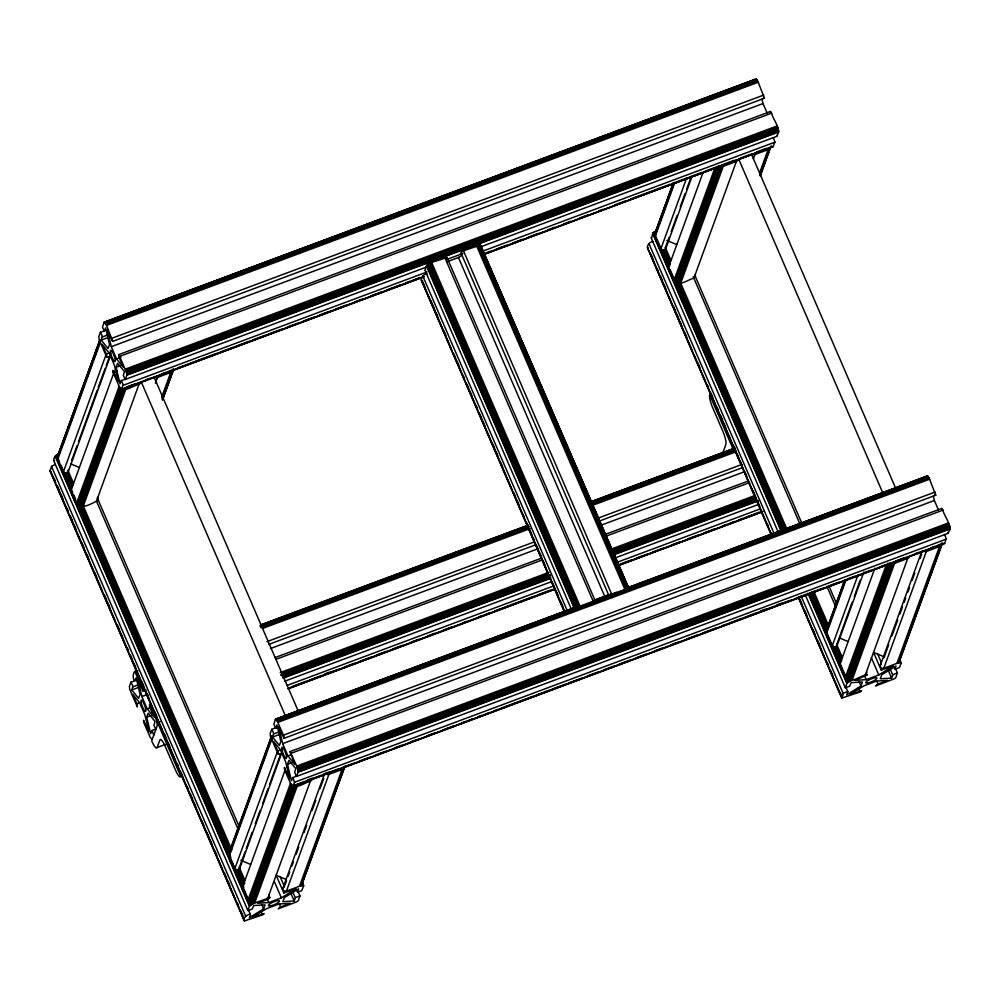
<?xml version="1.0" encoding="UTF-8"?>
<svg xmlns="http://www.w3.org/2000/svg" width="1000" height="1000" viewBox="0 0 1000 1000"><rect width="100%" height="100%" fill="white"/><g stroke="black" fill="none" stroke-linecap="round" stroke-linejoin="round"><path stroke-width="1.5" d="M67.987 470.5A2.575 2.45 20 0 1 66.625 473.688A2.575 2.45 20 0 1 63.263 472.262C62.713 466.812 53.425 458.913 59.312 453.7M239.525 868.088A2.575 2.45 20 0 1 234.625 869.225C234.075 863.787 224.788 855.875 230.675 850.662M674.8 182.575L655.15 236.575L654.912 233.412L656.725 230.825L652.913 233.025L651.587 237.938M846.162 579.538L826.513 633.538L826.15 631L827.588 628.2M112.675 341.362L106.538 325.387L104.213 322.05L102.475 327.15L104.362 331.188L105.6 327.95L109.5 344.487L108.038 348.5L101.175 340.112L102.312 336.3L100.425 332.275L98.8 336.575L99.138 339.562L106.762 357.113L106.562 354.613L102.188 344.438L109.05 352.825L114.35 365.1L118.25 381.637L112.963 370.425L113.125 372.337L119.637 387.537L121.438 389.738L123.175 384.625L121.287 380.6L120.05 383.837L116.15 367.287L117.613 363.275L124.475 371.675L123.325 375.475L125.213 379.513L126.85 375.213L126.65 372.8L118.875 354.675L119.075 357.175L123.45 367.35L116.587 358.963L111.287 346.688L107.387 330.15L112.675 341.362L764.4 98.225L758.25 82.25L755.713 79.15M138.05 670.913C130.3 668.413 133.675 687.075 136.188 677.8L140.087 694.338L138.625 698.35L131.762 689.963L132.9 686.162L131.012 682.125L129.388 686.425L129.725 689.425L137.35 706.963L137.15 704.463L132.775 694.287L139.637 702.675L144.938 714.95L148.837 731.488L143.55 720.275L143.925 722.825L150.225 737.387L152.238 739.35M153.75 735.163L152.037 730.487L150.638 733.688L146.738 717.15L148.2 713.138L155.062 721.525L153.912 725.325L155.912 729.25M157.438 725.062L156.488 720.2L149.462 704.525L149.662 707.025L154.037 717.2L147.175 708.812L141.875 696.538L137.975 680L142.887 690.95L146.188 690.125M947.663 532.725C954.587 528.65 943.462 515.2 942.962 510.125L941.787 508.45L290.075 751.587L294.812 764.312L287.95 755.925L282.65 743.65L278.75 727.113L284.037 738.325L283.888 736.413L277.362 721.213L275.562 719.013L273.837 724.125L275.712 728.162L276.962 724.912L280.863 741.462L279.4 745.475L272.538 737.075L273.675 733.275L271.788 729.237L270.163 733.538L270.5 736.538L278.125 754.075L277.925 751.575L273.55 741.4L280.413 749.788L285.712 762.062L289.613 778.612L284.325 767.387L284.688 769.938L291 784.513L293 786.462M276.975 877.188L283.775 892.95L295.65 889L281.375 897.837L268.788 902.537L257.475 903.238L267.9 899.325L269.738 897.688L254.688 902.975L250.763 902.875L294.525 782.275L292.812 777.613L291.4 780.8L287.512 764.262L288.962 760.25L295.837 768.637L294.662 772.038L296.413 776.438L298.212 772.175L297.262 767.312L290.075 751.587M483.825 254.537L773.15 146.6L774.925 141.9L773.388 137.713M776.562 136.113C782.562 129.938 772.75 119.575 771.6 113.15L770.438 111.487L118.713 354.625M292.65 786.688L944.513 543.562L946.287 538.875L944.525 534.475M271.363 736.475L271.6 739.65L229.1 856.413M771.062 146.425L768.088 149.625L754.95 154.537A2.575 2.45 20 0 1 751.925 153.675M283.775 892.95L285.775 891.4L299.538 886.237L303.7 885.65L301.737 890.662L297.475 892.1L298.612 888.812L284.337 897.663L282.875 901.675L294.188 900.975L295.475 897.625L299.862 895.825L298.525 900.275L296.75 901.85L278.2 908.838L280.025 907.2L290.45 903.288L279.15 903.975L266.55 908.675L252.275 917.525L264.15 913.575L262.75 914.837L244.363 920.975L50.025 470.975L51.675 466.225L55.3 464.475M54.625 460.75C51.625 459.925 56.588 453.775 59.237 453.587M57.5 456.287L99.688 340.375M57.375 456.912L99.875 340.15M57.337 457.55L99.838 340.788L100.237 342.688L57.737 459.45M57.387 458.2L99.887 341.425M63.038 443.475L66.75 433.263M71 421.587L74.725 411.362M78.975 399.688L83.75 386.55M86.938 377.8L91.725 364.663M94.913 355.9L99.7 342.762M63.263 472.262L105.763 355.487A2.575 2.45 20 0 0 110.5 355.613L68 472.388M71.712 460.275L77.025 445.688M78.612 441.3L97.212 390.225M98.275 387.3L105.175 368.325M106.237 365.4L109.963 355.188M140.512 381.788A2.575 2.45 20 0 1 138.963 384.338L96.463 501.112C80.662 510.075 75.512 508.075 71.075 490.363L113.575 373.587A2.575 2.45 20 0 1 113.575 371.712M76.612 503.175L119.113 386.4C123.438 394.137 133.562 385.125 138.963 384.338M77.287 504.3L119.787 387.537M77.725 504.8L120.225 388.025M78.238 505.238L120.738 388.462M78.8 505.613L121.3 388.837M79.4 505.913L121.9 389.137M80.037 506.138L122.537 389.363M80.688 506.275L123.188 389.513M81.363 506.337L123.863 389.562M82.025 506.312L124.537 389.538M83.325 506.012L125.825 389.237M155.412 383.25L157.537 377.413L170.688 372.512L173.65 369.312L162.5 399.963M161.65 397.325L170.688 372.512M162.275 398.162L171.838 371.9M162.25 399.212L173.238 368.85M162.688 398.738L173.287 369.5L168.9 371.225M162.525 399.675L173.25 370.138M157.15 747.537L159.9 739.975A11.113 2.3 69.5 0 1 165.362 746.65L175.362 769.8A11.113 2.3 69.5 0 0 180.825 776.488L157.975 723.562L151.688 740.863A11.113 2.3 69.5 0 0 157.15 747.537L165.725 744.338M422.688 280.712C418.512 280.7 423.988 273.1 427.025 273.988M425.45 270.375C424.525 261.35 439.787 261.337 444.888 257.75L446.975 257.45L594.862 600.062M228.863 853.25L271.575 735.875M228.7 854.525L271.712 736.237M230.175 851.075L271.613 737.225M228.75 855.163L271.25 738.4M234.925 838.988L239.713 825.85M241.838 820.013L244.488 812.712M246.088 808.337L248.738 801.038M249.8 798.112L251.4 793.737M254.05 786.438L256.712 779.137M262.025 764.55L265.738 754.325M269.988 742.65L271.588 738.275M234.625 869.225L277.125 752.463A2.575 2.45 20 0 0 281.863 752.575L239.363 869.35M239.35 867.463L245.2 851.413M246.262 848.487L252.1 832.438M255.287 823.675L260.075 810.537M262.725 803.238L268.038 788.65M269.637 784.262L280.788 753.612M250.763 902.875L247.975 900.138L242.438 887.325L284.938 770.562A2.575 2.45 20 0 1 284.925 768.675M247.975 900.138L290.475 783.363C294.8 791.1 304.925 782.087 310.325 781.312A2.575 2.45 20 0 0 311.875 778.75M248.65 901.263L291.15 784.5M249.088 901.762L291.588 785M249.6 902.2L292.1 785.438M250.162 902.575L292.663 785.812M53.675 460.538L247.9 910.6L252.162 909.163L253.75 905.55L265.05 904.85L263.6 908.863L249.325 917.712C254.088 910.362 241.213 917.025 244.363 920.975M247.887 910.438L249.713 905.8L254.688 902.975L297.188 786.213M251.4 903.1L293.9 786.325M252.05 903.238L294.55 786.475M252.725 903.3L295.225 786.538M253.388 903.275L295.887 786.513M310.325 781.312L267.825 898.075A2.575 2.45 20 0 0 269.375 895.512M283.038 887.837L324.475 773.988M284.938 885.088L286.537 880.7M288.125 876.325L289.725 871.95M291.85 866.112L293.438 861.725M296.1 854.425L298.75 847.138M304.062 832.537L306.725 825.238M312.038 810.638L315.75 800.425M320 788.75L323.725 778.525M342.038 769.475L299.538 886.237L302.013 884.212L345.012 766.275L342.038 769.475L328.9 774.375L286.4 891.15A2.575 2.45 20 0 1 283.038 889.725A2.575 2.45 20 0 1 284.413 886.538M300.7 885.625L343.2 768.863M301.2 885.212L344.075 767.275M301.637 884.75L344.125 767.925M648.4 248.312C645.138 247.1 650.387 240.675 653.475 241.562M654.912 233.412L673.188 183.175M654.788 234.037L673.375 182.95M654.75 234.675L673.337 183.588M654.788 235.325L673.913 182.775M658.85 224.988L665.763 206.012M666.825 203.088L668.413 198.713M671.075 191.412L673.725 184.112M686.712 177.862L660.675 249.387A2.575 2.45 20 0 0 665.575 248.25M665.4 247.625L669.112 237.4M671.237 231.562L677.087 215.512M680.275 206.75L685.05 193.612M686.65 189.237L690.9 177.562M665.413 249.513L691.975 176.525M703.025 172.613L668.487 267.488A2.575 2.45 20 0 1 669.275 264.613M714.925 167.9L674.013 280.3C678.35 288.025 688.462 279.025 693.875 278.238A2.575 2.45 20 0 0 695.425 275.675M674.688 281.425L716.137 167.575M675.138 281.925L717.113 166.612M675.65 282.362L717.613 167.05M676.2 282.738L718.7 165.963M676.812 283.038L719.312 166.262L723.238 166.363L736.375 161.462A2.575 2.45 20 0 0 737.925 159.55M677.438 283.263L719.95 166.488M678.1 283.4L720.6 166.625M678.775 283.463L721.275 166.688M679.438 283.438L721.938 166.663M680.725 283.137L723.238 166.363M693.875 278.238L736.375 161.462M753.35 158.912L754.95 154.537M759.587 172.987L768.088 149.625M759.688 175.287L769.25 149.012M760.188 174.875L770.125 147.438M760.088 175.863L770.163 148.075M760.438 175.625L771.188 145.8M826.15 631L844.737 579.913M826.1 631.65L844.675 580.5M826.15 632.288L844.75 581.2M828.088 627.788L830.75 620.487M835 608.812L838.713 598.6M841.9 589.837L844.562 582.537M858.062 574.825L832.038 646.35A2.575 2.45 20 0 0 835.387 647.775A2.575 2.45 20 0 0 836.762 644.587L852.163 602.263M854.287 596.425L860.138 580.363M836.775 646.475L863.863 572.038M874.912 568.112L839.85 664.45A2.575 2.45 20 0 1 841.213 661.263M886.287 564.875L845.375 677.262C849.712 685 859.825 675.987 865.238 675.2L867.312 674.9L854.887 680.362L866.188 679.663L878.787 674.963L893.062 666.112L881.188 670.062L873.763 652.875M846.05 678.388L888.025 563.088M846.5 678.888L888.475 563.575M847 679.325L888.975 564.012M847.562 679.7L890.062 562.925M805.088 594.425L845.3 687.725L849.562 686.287L851.162 682.675L862.463 681.975L861 685.987L846.725 694.837L847.862 691.55L843.6 692.975L841.762 698.1L860.163 691.963L861.562 690.7L849.688 694.65L863.962 685.8L876.55 681.1L887.862 680.413L877.438 684.312L875.6 685.95L894.613 678.675L895.925 677.4L897.275 672.95L892.875 674.75L891.587 678.1L880.288 678.787L881.75 674.775L896.012 665.938L895.062 669.312L899.45 667.525L901.125 663.112L899.25 658.475M845.3 687.55L847.125 682.925L852.087 680.1L894.587 563.337L907.738 558.425A2.575 2.45 20 0 0 909.287 556.512M848.162 680L890.675 563.225L894.587 563.337M848.8 680.225L891.3 563.45M849.463 680.362L891.963 563.6M850.138 680.425L892.638 563.663M850.8 680.4L893.3 563.638M907.738 558.425L865.238 675.2A2.575 2.45 20 0 0 866.6 672.013M880.438 664.963L921.875 551.112M883.95 657.825L888.725 644.688M891.912 635.938L897.763 619.875M899.887 614.038L902.537 606.737M904.137 602.362L905.725 597.987M907.85 592.137L909.45 587.762M912.1 580.462L914.762 573.162M920.075 558.575L921.663 554.188M881.237 663.975A2.575 2.45 20 0 0 883.812 668.275L896.95 663.363L899.412 661.338L942.425 543.4L939.45 546.6L926.312 551.5L883.812 668.275L881.188 670.062M939.45 546.6L896.95 663.363L901.112 662.775M898.112 662.75L940.612 545.988M900.575 656.787L903.225 649.488M904.287 646.575L911.2 627.6M912.262 624.675L942.013 542.938M898.612 662.337L941.112 545.575M899.05 661.862L942.062 543.587M302.013 884.212L302.638 881.125M899.412 661.338L900.037 658.25M130.912 682.237L133.825 681.15M143.262 691.213L142.65 688.037L134.95 671.912M770.438 111.487L770.325 112.287M927.075 476.112L929.613 479.212L935.763 495.188L284.037 738.325M941.787 508.45L941.688 509.25M609.5 596.263L628.663 589.15L480.15 245.113L462.85 251.075L460.838 252.613L608.737 595.225M446.1 258.412L446.975 257.45M594.612 602.45L595.487 601.487L576.763 608.375L428.25 264.337M447.25 261.688L458.45 257.512L462.337 255.1M104 322.287L756.075 78.925M104.537 322.15L756.263 79.013M104.738 322.325L756.462 79.175M104.963 322.562L756.688 79.425M105.213 322.887L756.925 79.75M105.463 323.288L757.188 80.15M105.725 323.738L757.45 80.6M106 324.237L757.725 81.1M106.538 325.387L758.25 82.25M100.325 332.388L104.7 330.75M102.312 336.987L108.15 334.812M101.175 340.112L108.475 337.388M112.062 338.188L763.787 95.05M111.287 346.688L763.012 103.55L761.95 99.038M106.312 353.988L109.237 352.9M119.875 356.287L771.6 113.15M116.587 358.963L120.975 357.325M116.15 367.287L120.525 365.662M114.125 372.088L117.05 371M125.4 369.1L777.125 125.962M125.9 370.35L777.625 127.212M126.125 370.975L777.85 127.837M126.325 371.613L778.05 128.463M126.5 372.212L778.225 129.075M126.65 372.8L778.375 129.662M126.762 373.35L778.487 130.2M126.85 373.837L778.575 130.7M126.9 374.288L778.625 131.15M126.925 374.663L778.637 131.525M126.85 375.213L778.562 132.075M121.175 380.712L125.562 379.075M125.325 379.4L426.337 267.1M446.8 259.462L462.875 253.463M480.412 246.925L777.038 136.263M123.175 385.312L427.113 271.925M482.638 251.213L774.887 142.175M126.525 387.038L135.287 383.762M145.512 379.95L149.9 378.312M161.588 373.95L165.975 372.312M177.662 367.95L217.113 353.237M220.037 352.15L233.188 347.238M236.112 346.15L249.262 341.238M252.188 340.15L265.338 335.25M268.263 334.162L281.413 329.25M287.262 327.075L297.488 323.25M303.337 321.075L313.562 317.262M319.4 315.075L329.637 311.262M335.475 309.075L345.712 305.262M354.475 301.988L363.237 298.725M370.55 296L382.238 291.637M386.625 290L401.238 284.55M405.625 282.913L410 281.275M412.925 280.188L420.238 277.462M485.988 252.925L490.375 251.287M496.213 249.112L506.45 245.3M512.288 243.113L522.525 239.3M528.362 237.125L538.6 233.3M547.362 230.037L554.663 227.3M563.438 224.037L570.737 221.312M579.513 218.038L588.275 214.762M598.5 210.95L602.888 209.312M614.575 204.95L626.275 200.588M630.65 198.962L670.113 184.237M673.025 183.15L686.175 178.238M689.1 177.15L702.25 172.25M705.175 171.15L718.325 166.25M721.25 165.162L734.4 160.25M740.25 158.075L750.475 154.25M756.325 152.075L766.55 148.262M120.9 389.462L420.462 277.712M486.213 253.175L773.15 146.6M121.1 389.637L424.125 276.65M484.038 254.3L773.363 146.363M121.287 389.725L423.913 276.887M260.462 625.013L527.875 525.25M590.7 501.812L733.913 448.387M260.25 625.25L528.2 525.35M590.5 502.05L735.163 448.075M261 625.288L526.95 526.062M589.775 502.625L734.438 448.663M261.225 625.538L527.175 526.312M591.462 502.325L734.663 448.9M260 626.4L527.413 526.638M591.712 502.65L734.912 449.225M261.725 626.25L529.125 526.487M591.962 503.05L735.163 449.625M261.988 626.7L527.938 527.487M592.225 503.5L735.438 450.075M260.8 627.75L528.2 527.987M591.038 504.55L735.7 450.575M262.787 628.35L530.2 528.587M593.038 505.15L736.237 451.725M135.05 680.925L137.975 679.837M132.9 686.838L138.737 684.663M131.762 689.963L139.062 687.237M266.863 641.7L534.263 541.938M597.1 518.5L741.762 464.525M268.938 644.325L536.337 544.562M599.175 521.125L742.375 467.7M141.875 696.538L147.725 694.35M270.462 648.562L537.875 548.8M600.712 525.35L743.913 471.925M136.9 703.838L139.825 702.75M274.962 657.6L540.913 558.375M605.212 534.388L748.413 480.962M276.137 659.262L542.075 560.037M604.913 536.6L749.575 482.625M147.175 708.812L150.1 707.725M146.738 717.15L151.113 715.512M280.2 672.613L549.075 572.312M611.9 548.862L755.113 495.438M282.162 673.312L548.1 574.1M610.938 550.65L755.6 496.688M280.912 674.488L548.325 574.725M612.625 550.737L755.825 497.312M281.125 675.125L549.987 574.812M612.825 551.375L756.025 497.95M281.3 675.725L550.163 575.425M613 551.975L756.2 498.55M157.238 722.65L160.162 721.562M282.9 675.763L548.85 576.55M613.15 552.562L756.35 499.137M283.025 676.312L548.975 577.1M611.8 553.65L756.475 499.688M283.113 676.812L549.062 577.587M613.35 553.6L756.55 500.175M283.163 677.25L550.562 577.487M613.4 554.05L756.6 500.625M283.175 677.638L550.588 577.875M613.413 554.425L758.088 500.462M283.1 678.175L550.513 578.413M613.35 554.975L758.012 501M151.762 730.562L156.15 728.925M284.5 681.275L551.912 581.512M616.2 557.525L757.95 504.65M286.725 685.562L554.138 585.788M616.975 562.35L760.175 508.925M324.913 673.875L329.288 672.237M293 686.188L306.15 681.275M309.075 680.188L322.225 675.288M325.15 674.2L338.3 669.287M344.15 667.113L354.375 663.288M360.225 661.112L370.45 657.3M376.3 655.113L386.525 651.3M392.375 649.112L402.6 645.3M411.362 642.025L418.675 639.3M427.438 636.038L434.75 633.312M443.512 630.037L452.275 626.763M462.512 622.95L466.887 621.312M478.587 616.95L482.962 615.312M485.887 614.225L490.275 612.587M494.663 610.962L534.113 596.237M537.038 595.15L550.188 590.237M620.325 564.075L630.55 560.262M636.4 558.075L646.625 554.263M652.475 552.075L662.7 548.263M671.475 544.987L680.238 541.725M687.537 539L699.237 534.637M703.612 533L715.312 528.638M722.613 525.913L727 524.275M729.925 523.188L734.3 521.55M738.688 519.913L743.075 518.275M745.987 517.188L759.15 512.288M288.85 688.075L554.8 588.85M619.087 564.862L762.288 511.438M288.125 688.65L555.538 588.888M617.837 565.588L763.037 511.475M287.925 688.888L555.325 589.125M618.162 565.675L762.825 511.712M275.363 719.25L576.737 606.725M593.913 600.4L608.888 594.725M627.725 587.638L927.438 475.887M275.9 719.112L576.912 606.812M594.45 600.275L610.525 594.275M628.062 587.737L927.613 475.975M276.1 719.287L577.125 606.987M594.663 600.438L616.575 592.263M626.8 588.45L927.825 476.15M276.325 719.538L577.35 607.238M580.275 606.138L928.05 476.4M276.575 719.862L928.288 476.712M276.825 720.25L928.55 477.113M277.087 720.7L928.812 477.562M277.362 721.213L929.075 478.075M277.9 722.35L929.613 479.212M271.688 729.35L276.062 727.712M275.825 728.037L278.75 726.95M273.675 733.962L279.513 731.775M272.538 737.075L279.837 734.35M283.425 735.163L935.138 492.025M282.65 743.65L934.375 500.513L933.3 496M277.675 750.95L282.062 749.312M291.238 753.263L942.962 510.125M287.95 755.925L290.875 754.837M287.512 764.262L291.887 762.625M296.762 766.062L948.487 522.925M297.262 767.312L948.988 524.175M297.488 767.95L949.2 524.812M297.688 768.575L949.412 525.438M297.863 769.188L949.587 526.05M298.012 769.762L949.725 526.625M298.125 770.312L949.85 527.175M298.212 770.812L949.938 527.675M298.263 771.25L949.987 528.112M298.275 771.637L950 528.488M298.212 772.175L949.925 529.038M292.538 777.675L296.925 776.038M296.688 776.363L948.4 533.225M294.525 782.275L946.25 539.138M307.863 779.862L312.25 778.225M323.938 773.863L328.325 772.225M760.85 610.862L765.238 609.225M776.925 604.875L781.312 603.237M292.038 786.188L305.188 781.275M308.113 780.188L321.262 775.275M324.188 774.188L337.337 769.287M343.175 767.1L353.413 763.288M359.25 761.1L369.487 757.288M375.325 755.113L385.562 751.287M394.325 748.025L401.625 745.3M410.4 742.025L417.7 739.3M426.475 736.025L435.238 732.763M442.55 730.037L454.237 725.675M461.538 722.95L465.925 721.312M468.85 720.225L473.237 718.587M477.612 716.95L482 715.312M484.925 714.225L489.3 712.588M493.688 710.95L498.075 709.312M501 708.225L533.138 696.237M536.062 695.138L549.212 690.238M552.137 689.15L565.288 684.237M568.212 683.15L581.362 678.238M587.212 676.062L597.438 672.25M603.288 670.062L613.513 666.25M619.362 664.062L629.587 660.25M635.425 658.075L645.662 654.25M654.425 650.987L661.737 648.263M670.5 644.987L679.262 641.712M686.575 638.987L698.263 634.625M702.65 633L717.262 627.537M721.65 625.913L726.025 624.275M728.95 623.188L742.1 618.275M745.025 617.188L758.175 612.275M761.1 611.188L774.25 606.287M777.175 605.188L790.325 600.288M796.175 598.1L806.4 594.288M812.237 592.112L822.475 588.288M828.312 586.112L838.55 582.3M847.312 579.025L854.625 576.3M863.388 573.025L870.688 570.3M879.463 567.025L886.762 564.3M895.537 561.038L904.3 557.762M914.525 553.95L918.913 552.312M930.6 547.95L934.987 546.312M937.913 545.225L942.3 543.587M292.262 786.438L943.975 543.288M292.462 786.6L944.725 543.325M480.15 245.113L628.663 587.938M764.4 98.225L763.5 97.125M935.763 495.188L935.125 494.575M666.862 240.438L676.65 244.575M839.625 637.987L848.012 641.538M873.45 652.312L884.638 657.05M70.85 463.9L79.237 467.45M240.825 860.275L250.6 864.425M276.038 875.188L285.825 879.338M763.012 103.55L767.125 113.088M934.375 500.513L938.487 510.062M751.5 154.275L896 489.012M738.675 159.062L883.175 493.8M899.275 658.812L901.125 663.112M899.25 659.688L900.487 662.55M895.6 668.913L897.45 673.213M893.637 666.188L894.875 669.062M889.638 667.812L892.725 674.975M888.5 670.938L891.587 678.1M877.625 653.938L881.338 662.537M871.363 657.775L878.787 674.963M876.825 681.2L878.062 684.062M694.75 275.163L801.75 523.025M828.962 586.075L835.775 601.838M693.288 276.887L800.288 524.75M826.888 586.362L835.55 606.425M864.338 675.362L866.188 679.663M859.15 681.688L861 685.987M858.25 688.125L859.488 690.987M665.3 247.4L670.875 260.3M680.15 281.788L786.525 528.225M813.75 591.275L828.587 625.65M836.625 644.287L842.2 657.175M664.688 249.338L670.25 262.238M678.913 282.3L785.913 530.163M812.5 591.775L827.962 627.6M836.012 646.225L841.575 659.112M664.688 251.05L670.263 263.95M678.3 282.575L784.675 529.012M811.9 592.062L827.362 627.875M835.4 646.5L841.587 660.837M663.487 249.913L669.675 264.25M677.712 282.875L784.712 530.737M811.312 592.35L827.387 629.6M834.812 646.8L841 661.125M662.938 250.212L669.737 265.975M677.163 283.175L784.163 531.038M810.75 592.65L826.838 629.9M834.262 647.1L840.438 661.425M654.375 231.9L655.612 234.762M661.8 249.088L669.225 266.275M676.025 282.038L783.025 529.913M810.238 592.962L826.325 630.212M833.125 645.975L840.55 663.162M846.112 676.062L848.587 681.787M653.925 232.2L668.763 266.588M670 269.45L782.562 530.212M809.788 593.263L848.125 682.087M653.512 232.488L782.163 530.5M809.375 593.55L847.725 682.375M653.175 232.763L781.825 530.788M809.038 593.825L847.387 682.663M652.913 233.025L781.562 531.05M808.775 594.087L847.125 682.925M652.613 233.475L781.263 531.5M807.85 593.1L846.825 683.375M846.012 687.412L847.862 691.712M651.087 237.662L778.5 532.812M648.938 243.575L773.875 533M801.087 596.038L843.138 693.475M650.875 254.037L652.738 258.337M657.062 268.375L658.3 271.238M660.163 275.538L662.625 281.262M663.863 284.137L665.725 288.425M673.15 305.625L675.625 311.35M676.862 314.225L678.713 318.512M679.95 321.388L681.8 325.688M684.9 332.85L686.75 337.15M697.887 362.938L699.737 367.238M707.163 384.425L708.4 387.287M710.875 393.025L712.725 397.325M717.062 407.35L718.3 410.213M720.15 414.513L722.625 420.25M723.863 423.113L725.713 427.413M733.138 444.6L735.612 450.337M736.85 453.2L738.713 457.5M739.95 460.363L741.8 464.663M744.887 471.825L746.75 476.125M752.938 490.45L754.788 494.75M757.875 501.912L759.737 506.213M767.163 523.413L768.4 526.275M799.938 599.35L801.8 603.638M804.887 610.812L806.737 615.1M812.925 629.438L814.788 633.737M817.875 640.9L819.725 645.188M827.15 662.387L828.388 665.25M830.863 670.987L832.725 675.288M840.138 692.475L841.375 695.337M649.912 252.613L692.588 351.475M693.825 354.338L705.575 381.562M706.812 384.425L708.662 388.725M709.9 391.6L768.662 527.712M769.9 530.575L771.75 534.875M798.962 597.913L828.65 666.688M829.887 669.55L841.637 696.775M647.763 248.275L771.462 534.837M798.688 597.875L841.363 696.737M647.412 247.763L771.263 534.763M798.325 597.362L841.762 698.1M732.537 447.75L709.688 394.825A11.113 2.3 69.5 0 0 712.8 407.987L722.788 431.15A11.113 2.3 69.5 0 1 725.9 444.312L723.138 451.887A11.113 2.3 69.5 0 0 723.012 453.875M480.637 245.212L628.525 587.825M480.425 245.138L628.325 587.75M479.787 245.113L628.3 589.15M479.375 245.15L627.888 589.188M478.9 245.238L627.413 589.275M478.375 245.35L626.888 589.388M477.812 245.512L626.325 589.55M476.613 245.912L625.125 589.95M463.462 250.825L611.975 594.862M458.45 257.512L604.487 595.812M444.888 257.75L593.4 601.788M431.75 262.65L580.262 606.688M430.513 263.163L579.025 607.2M429.9 263.438L578.413 607.475M429.312 263.738L577.825 607.775M428.762 264.037L577.275 608.075M427.788 264.637L576.3 608.675M427.388 264.938L575.9 608.962M427.05 265.212L574.938 607.812M426.775 265.475L574.675 608.075M426.475 265.925L574.375 608.525M424.95 270.113L571.613 609.837M422.8 276.025L566.975 610.025M422.887 282.188L424.75 286.488M430.938 300.825L434.65 309.425M435.887 312.3L437.738 316.6M443.925 330.925L445.788 335.225M453.837 353.862L455.688 358.162M456.925 361.037L458.787 365.337M463.113 375.363L464.35 378.237M466.825 383.963L468.688 388.263M469.925 391.138L471.775 395.438M476.112 405.475L477.35 408.338M479.825 414.075L481.675 418.375M482.912 421.238L484.775 425.538M492.812 444.175L494.675 448.475M495.913 451.337L497.762 455.637M500.863 462.812L502.713 467.113M513.85 492.912L515.712 497.212M516.95 500.075L518.8 504.387M523.138 514.412L524.375 517.288M526.85 523.013L528.713 527.312M529.95 530.188L531.8 534.487M533.038 537.35L534.275 540.212M536.138 544.525L538.612 550.25M539.85 553.125L541.7 557.425M542.938 560.288L544.8 564.587M552.837 583.225L554.7 587.525M555.938 590.388L557.788 594.688M560.887 601.862L562.737 606.163M421.925 280.763L451.625 349.562M452.863 352.438L464.613 379.675M465.85 382.537L477.612 409.775M478.85 412.638L511.65 488.612M512.888 491.488L524.637 518.725M525.875 521.587L564.25 610.462M421.637 280.725L564.575 611.862M421.275 280.212L564.375 611.788M154.088 377.15L298.587 711.888M141.263 381.938L285.763 716.675M302.337 882.675L303.725 885.987M302.125 882.6L303.363 885.475M301.837 882.562L303.075 885.438M301.488 882.575L302.725 885.438M298.188 891.787L300.038 896.087M296.238 889.062L297.475 891.938M292.85 892.125L295.312 897.85M290.475 892.375L294.188 900.975M280.212 876.812L284.55 886.85M274.575 882.075L281.375 897.837M279.413 904.075L280.65 906.938M97.338 498.038L238.975 826.137M268.663 894.912L269.9 897.788M96.5 501.2L238.137 829.3M266.925 898.238L268.788 902.537M261.737 904.562L263.6 908.863M260.837 911L262.075 913.875M67.9 470.275L73.463 483.175M83.362 506.1L231.8 849.963M239.225 867.163L244.788 880.05M67.275 472.212L72.838 485.112M81.5 505.175L230.562 850.475M238.6 869.1L244.788 883.425M66.662 472.5L72.225 485.4M80.887 505.45L230.562 852.188M237.987 869.375L244.175 883.713M66.075 472.788L72.263 487.125M80.3 505.75L229.363 851.05M237.4 869.675L243.588 884M65.525 473.1L71.712 487.425M79.138 504.613L229.425 852.788M236.85 869.975L243.65 885.738M65.013 473.4L71.2 487.725M78.625 504.925L230.775 857.387M235.725 868.85L243.762 887.475M249.95 901.8L251.188 904.663M56.513 455.075L59.6 462.238M60.838 465.1L72.588 492.325M73.825 495.188L75.688 499.487M76.925 502.35L250.725 904.963M56.112 455.363L250.312 905.263M55.775 455.637L249.975 905.537M55.5 455.9L249.713 905.8M55.2 456.35L249.412 906.25M248.6 910.288L250.463 914.587M51.525 466.45L245.738 916.35M54.088 478.35L55.325 481.213M57.188 485.513L59.65 491.25M60.888 494.113L62.75 498.413M67.075 508.438L68.312 511.312M70.175 515.6L72.65 521.337M73.875 524.2L75.738 528.5M81.925 542.825L83.775 547.125M86.875 554.288L88.725 558.587M94.913 572.913L96.762 577.212M104.188 594.412L106.662 600.138M107.9 603L109.75 607.3M117.175 624.5L119.65 630.225M120.887 633.088L122.737 637.388M127.075 647.425L128.312 650.288M130.162 654.587L132.637 660.312M133.875 663.188L135.725 667.475M141.912 681.812L143.775 686.112M146.862 693.275L148.725 697.575M154.9 711.9L156.762 716.2M164.188 733.388L166.65 739.125M167.887 741.988L169.75 746.287M177.175 763.475L178.412 766.338M180.888 772.075L182.738 776.375M187.062 786.4L188.3 789.262M190.162 793.562L192.638 799.3M193.875 802.163L195.725 806.462M201.912 820.788L203.762 825.088M206.863 832.25L208.713 836.55M209.95 839.412L211.812 843.713M214.9 850.875L216.75 855.175M224.175 872.375L226.65 878.1M227.887 880.962L229.737 885.263M237.162 902.463L238.4 905.325M240.875 911.05L242.738 915.35M50.637 471.188L55.587 482.65M56.825 485.525L68.575 512.737M69.812 515.612L102.6 591.55M103.837 594.412L115.588 621.638M116.825 624.5L128.575 651.725M129.812 654.587L162.587 730.525M163.825 733.388L175.575 760.612M176.812 763.487L178.675 767.775M179.913 770.65L222.587 869.513M223.825 872.375L235.575 899.6M236.812 902.463L238.663 906.762M239.9 909.625L244.237 919.65M50 470.637L244.562 921.05M926.312 551.5A2.575 2.45 20 0 1 923.288 550.65M71.075 490.363A2.575 2.45 20 0 1 71.4 487.925M71.875 487.488A2.575 2.45 20 0 1 72.45 487.175M97.5 497.362A2.575 2.45 20 0 1 96.463 501.112M157.537 377.413A2.575 2.45 20 0 1 154.525 376.55M114.95 370.412A2.575 2.45 20 0 1 115.6 370.262M242.438 887.325A2.575 2.45 20 0 1 243.238 884.45M328.9 774.375A2.575 2.45 20 0 1 325.887 773.525M286.312 767.375A2.575 2.45 20 0 1 287.625 767.237M867.962 682.975A6.075 1.4 -23.3 0 0 876.925 678.337A6.075 1.4 -23.3 0 0 869.225 679.85A6.075 1.4 -23.3 0 0 867.962 682.975M270.55 905.85A6.075 1.4 -23.3 0 0 279.525 901.213A6.075 1.4 -23.3 0 0 271.825 902.725A6.075 1.4 -23.3 0 0 270.55 905.85M141.275 703.075A6.075 1.262 69.5 0 0 145.488 711.45A6.075 1.262 69.5 0 0 143.463 702.7A6.075 1.262 69.5 0 0 141.275 703.075M110.688 353.225A6.075 1.262 69.5 0 0 114.9 361.6A6.075 1.262 69.5 0 0 112.875 352.85A6.075 1.262 69.5 0 0 110.688 353.225M282.05 750.2A6.075 1.262 69.5 0 0 286.262 758.562A6.075 1.262 69.5 0 0 284.237 749.812A6.075 1.262 69.5 0 0 282.05 750.2"/></g></svg>
